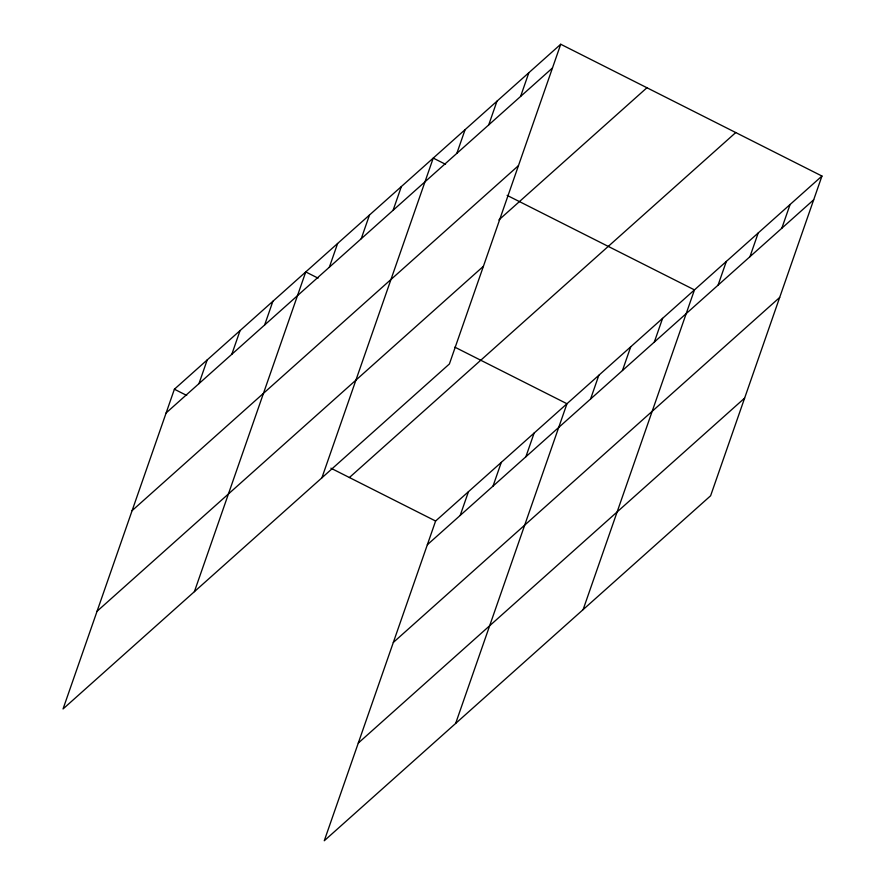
<?xml version="1.0" encoding="UTF-8"?>
<svg xmlns="http://www.w3.org/2000/svg" width="885" height="885" viewBox="0 0 885 885"><rect width="100%" height="100%" fill="white"/><g stroke="black" fill="none" stroke-linecap="round" stroke-linejoin="round"><path stroke-width="1.33" d="M560.736 44.25L174.389 389.223L63.045 708.951L449.392 363.978L560.736 44.25L821.955 176.049L710.611 495.777L324.264 840.75L435.608 521.022L821.955 176.049M198.97 383.625L207.223 359.896M231.804 354.299L240.067 330.581M264.648 324.972L272.901 301.254M194.401 591.656L305.745 271.927L318.058 278.144M329.353 267.193L337.616 243.475M361.224 238.74L369.488 215.011M393.106 210.276L401.37 186.547M321.897 477.823L433.241 158.094L445.553 164.3M456.848 153.359L465.112 129.63M488.719 124.896L496.983 101.167M520.601 96.432L528.854 72.714M460.189 515.424L468.453 491.706M493.022 486.097L501.286 462.379M525.867 456.782L534.131 433.053M455.631 723.465L566.964 403.737L454.857 347.163M590.583 399.002L598.835 375.273M622.454 370.538L630.717 346.809M654.325 342.075L662.588 318.357M583.115 609.621L694.459 289.893L507.127 195.375M718.067 285.158L726.331 261.429M749.949 256.694L758.202 232.976M781.82 228.241L790.084 204.512M166.126 412.941L552.472 67.979M132.108 510.623L518.455 165.65M498.874 219.945L646.935 87.748M97.062 611.269L483.409 266.296M349.409 477.524L735.745 132.562M427.344 544.751L813.691 199.778M393.327 642.433L779.674 297.46M358.281 743.068L744.628 398.095M174.389 389.223L186.702 395.429M330.901 468.187L435.608 521.022"/></g></svg>
